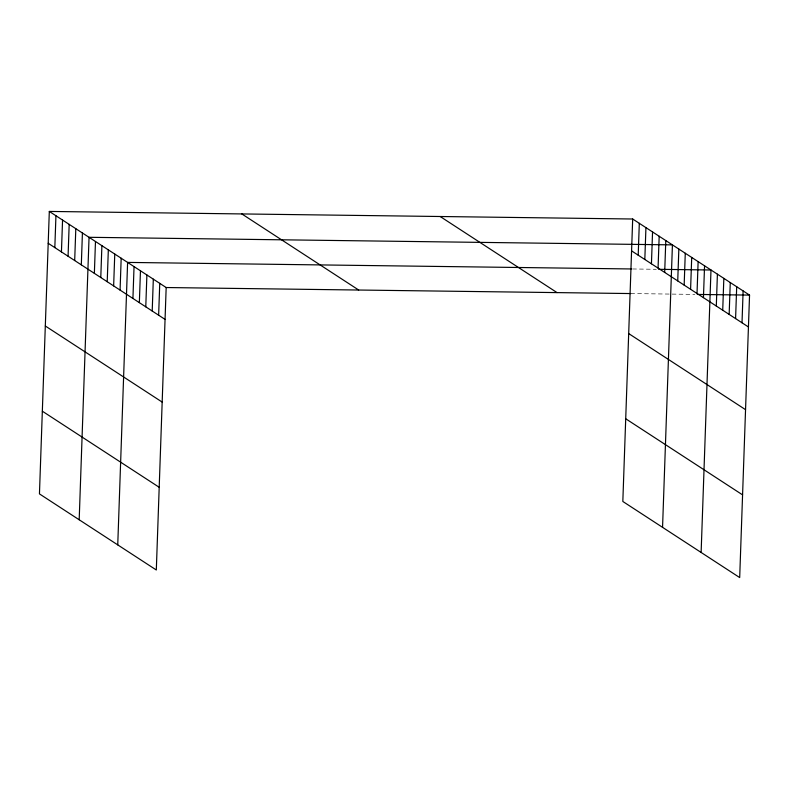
<?xml version="1.0" encoding="UTF-8"?>
<svg xmlns="http://www.w3.org/2000/svg" width="789" height="789" viewBox="0 0 789 789"><rect width="100%" height="100%" fill="white"/><g stroke="black" fill="none" stroke-linecap="round" stroke-linejoin="round"><path stroke-width="0.59" stroke-dasharray="3.94 2.96" d="M632.551 268.97L656.32 269.286M630.717 293.557L694.882 294.396"/><path stroke-width="1.18" d="M49.312 211.432L39.45 493.894L156.311 569.993L166.173 287.531L49.312 211.432L632.689 219.007L749.55 295.106L739.688 577.568L622.827 501.469L632.689 219.007M54.826 247.598L55.94 215.742M61.443 251.918L62.558 220.052M68.071 256.228L69.176 224.372M74.689 260.538L75.803 228.682M81.316 264.848L82.421 232.992M79.186 519.773L89.049 237.302L672.425 244.876L662.553 527.348M94.364 273.349L95.479 241.493M100.785 277.531L101.899 245.675M107.215 281.712L108.33 249.857M113.646 285.904L114.76 254.048M120.076 290.086L121.181 258.23M117.748 544.883L127.611 262.412L631.368 268.96M132.927 298.459L134.041 266.603M139.357 302.641L140.462 270.785M145.778 306.832L146.892 274.966M152.208 311.014L153.322 279.158M158.638 315.196L159.753 283.34M638.202 255.172L639.307 223.317M644.82 259.492L645.935 227.636M651.438 263.802L652.552 231.946M658.065 268.112L659.18 236.256M664.683 272.422L665.798 240.566M677.731 280.923L678.846 249.068M684.162 285.105L685.276 253.249M690.592 289.297L691.706 257.431M697.022 293.478L698.127 261.623M703.443 297.66L704.557 265.804M701.125 552.458L710.988 269.996L658.697 269.315M716.304 306.033L717.408 274.178M722.724 310.215L723.838 278.359M729.154 314.407L730.269 282.551M735.585 318.588L736.699 286.732M742.015 322.77L743.12 290.914M166.173 287.531L630.717 293.557M697.259 294.425L749.55 295.106M631.575 250.863L748.436 326.962M628.685 333.569L745.546 409.659M440.173 216.511L557.034 292.601M625.716 418.772L742.577 494.871M241.828 213.937L358.689 290.027M48.198 243.288L165.059 319.387M45.318 325.995L162.179 402.084M42.34 411.197L159.2 487.286"/></g></svg>
